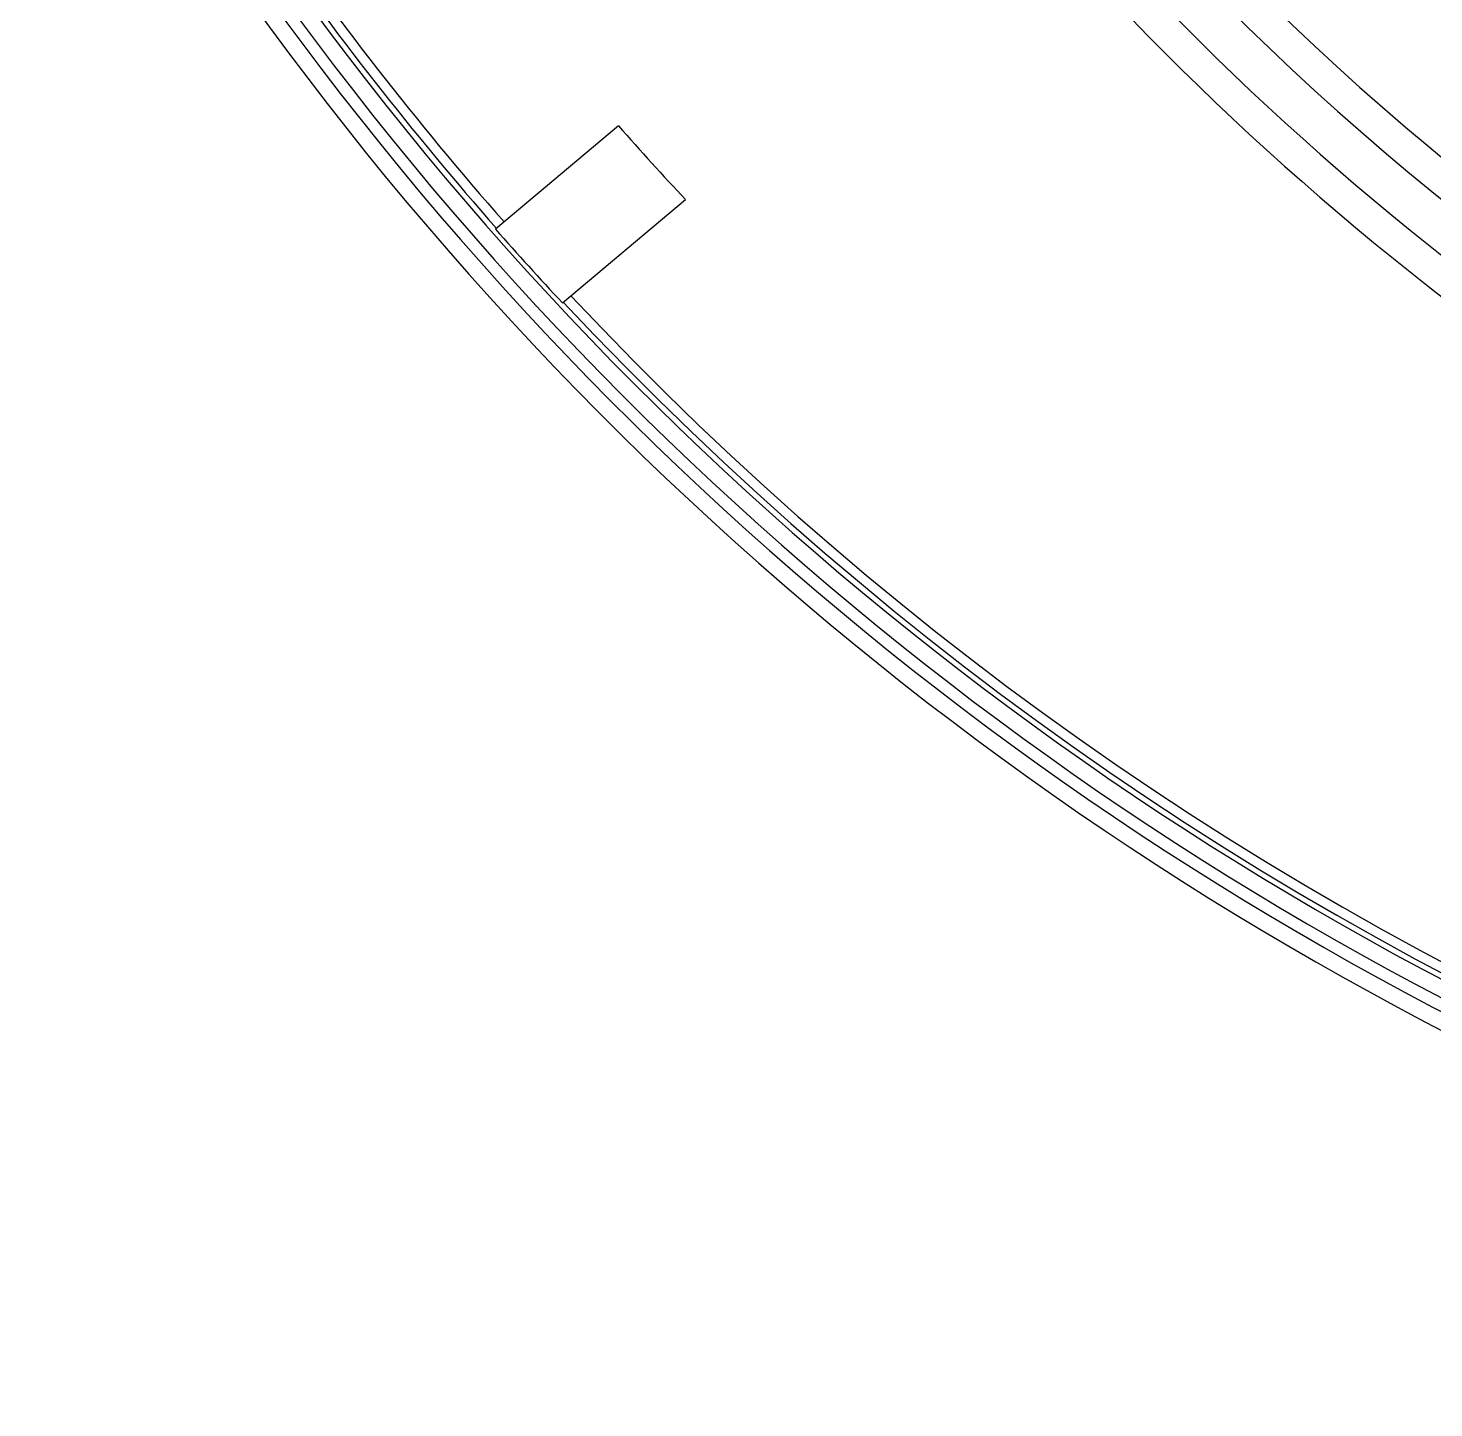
# Model space of a CAD drawing. Header units: millimetres. Extents: x -1286 to 291, y 5350 to 5880.
# Drawn here: x -314.63 to -271.99, y 5578.5 to 5620.35 of the extents above; entities that cross this region are included whole.
import ezdxf

# ---------------------------------------------------------------- set-up
doc = ezdxf.new("R2010")
doc.units = ezdxf.units.MM
doc.layers.add('粗实线层', color=7, linetype='Continuous', lineweight=35)

msp = doc.modelspace()

# ---------------------------------------------------------------- linework, layer by layer
at = {"layer": '粗实线层', "lineweight": 25}
for p, q in [((-296.719, 5617.378), (-300.45, 5614.248)), ((-298.423, 5612.013), (-294.688, 5615.147))]:
    msp.add_line(p, q, dxfattribs=at)
for centre, radius, start, end in [((-218.672, 5680.9), 84.503, 184.22236, 267.24672), ((-218.672, 5680.9), 83.513, 184.2412, 267.24672), ((-224.702, 5680.9), 102.402, 208.57791, 345.69153), ((-224.702, 5680.9), 101.899, 208.57791, 345.69153), ((-224.702, 5680.9), 101.532, 208.69087, 345.63866), ((-224.702, 5680.9), 101.03, 208.69087, 345.63866), ((-218.672, 5680.9), 85.826, 207.35279, 268.86903), ((-218.672, 5680.9), 86.816, 208.2092, 268.86897), ((-224.702, 5680.9), 100.558, 207.6241, 221.34965), ((-224.702, 5680.9), 100.859, 208.22412, 221.34562), ((-224.702, 5680.9), 96.028, 221.41332, 223.21378), ((-224.702, 5680.9), 100.897, 221.34511, 223.05855), ((-224.702, 5680.9), 100.859, 223.05969, 272.56998), ((-224.702, 5680.9), 100.558, 223.06886, 272.57768)]:
    msp.add_arc(centre, radius, start, end, dxfattribs=at)

doc.saveas('drawing.dxf')
